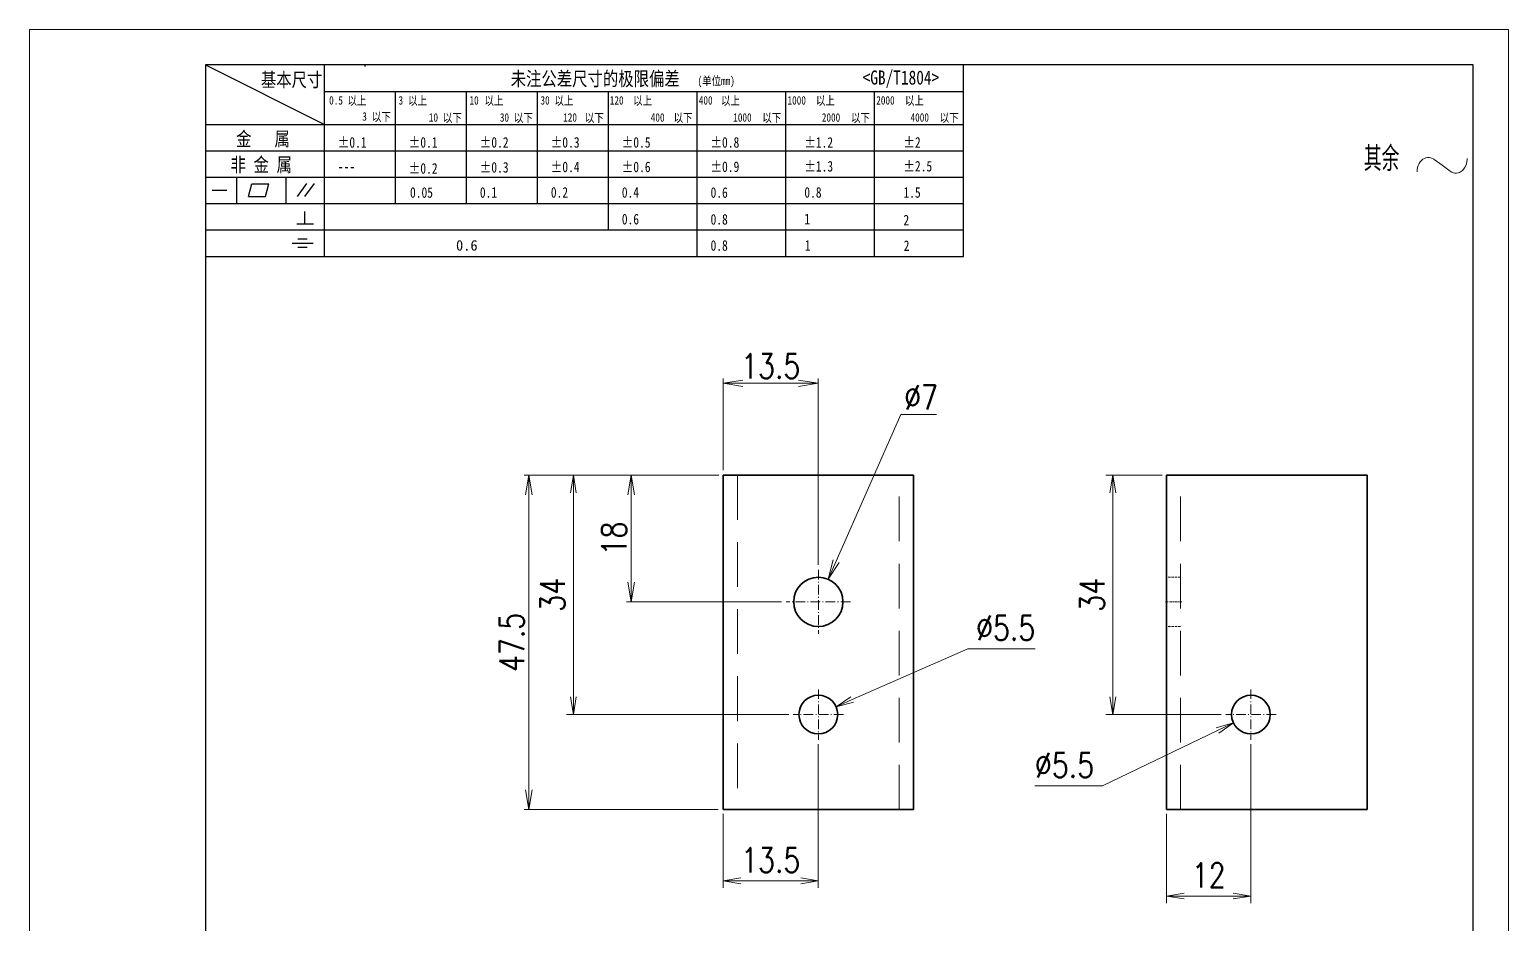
# Model space of a CAD drawing. Header units: millimetres. Extents: x 1333 to 78972, y -42879 to -5704.
# Drawn here: x 67450 to 67660, y -21629 to -21502.1 of the extents above; entities that cross this region are included whole.
import ezdxf

# ---------------------------------------------------------------- set-up
doc = ezdxf.new("R2010")
doc.units = ezdxf.units.MM
doc.header["$LTSCALE"] = 0.5
for name, pattern in [('AM_ISO02W050x2', [3.75, 3, -0.75]), ('AM_ISO08W050x2', [9, 6, -0.75, 1.5, -0.75]), ('DASHDOT', [18.5, 12, -3, 0.5, -3]), ('DASHED', [19.05, 12.7, -6.35]), ('DOT2', [0.125, 0, -0.125])]:
    doc.linetypes.add(name, pattern=pattern)
for name, color, linetype, lineweight in [('中心线', 2, 'AM_ISO08W050x2', 18), ('图框', 7, 'Continuous', 18), ('标注线', 3, 'Continuous', 18), ('粗实线', 7, 'Continuous', 35), ('虚线', 1, 'AM_ISO02W050x2', 18)]:
    doc.layers.add(name, color=color, linetype=linetype, lineweight=lineweight)
doc.layers.add('图框文字', color=7, linetype='Continuous')
doc.layers.add('打印-禁用', color=7, linetype='Continuous', lineweight=15, plot=False)
doc.styles.add('DIM', font='romans.shx', dxfattribs={"width": 0.8, "bigfont": 'bigfont.shx'})
doc.styles.add('国标', font='simfang.ttf', dxfattribs={"width": 0.8})
doc.styles.add('机械长仿宋', font='gbenor.shx', dxfattribs={"height": 1, "bigfont": 'gbcbig.shx'})
doc.dimstyles.new('XR 1-1$0', dxfattribs={"dimtxt": 3.5, "dimasz": 2.5, "dimexe": 1, "dimexo": 0.625, "dimgap": 1.2, "dimtad": 1, "dimzin": 9, "dimdsep": 46, "dimtxsty": 'DIM', "dimblk": 'OPEN', "dimcen": 0, "dimclrd": 8, "dimclre": 8, "dimclrt": 2, "dimazin": 2, "dimtfac": 0.5, "dimtmove": 0, "dimatfit": 3, "dimldrblk": 'OPEN', "dimfxl": 1, "dimtolj": 2, "dimlwd": 18, "dimlwe": 18, "dimarcsym": 0})
doc.dimstyles.new('XR 1-1$3', dxfattribs={"dimtxt": 3.5, "dimasz": 2.5, "dimexe": 1, "dimexo": 0.625, "dimgap": 1.2, "dimtad": 1, "dimtoh": 1, "dimdsep": 46, "dimtxsty": 'DIM', "dimblk": 'OPEN', "dimcen": 0, "dimclrd": 8, "dimclre": 8, "dimclrt": 2, "dimazin": 2, "dimtfac": 0.5, "dimtofl": 0, "dimtmove": 0, "dimatfit": 3, "dimldrblk": 'OPEN', "dimfxl": 1, "dimtolj": 2, "dimlwd": 18, "dimlwe": 18, "dimarcsym": 0})

# ---------------------------------------------------------------- blocks, each defined once
blk = doc.blocks.new('GZDEH零件A4图框V01版')
at = {"layer": '图框文字', "linetype": 'Continuous'}
for p, q in [((25, 292), (25, 13.5)), ((205, 292), (25, 292)), ((205, 13.5), (205, 292))]:
    blk.add_line(p, q, dxfattribs=at)
at = {"layer": '图框文字', "color": 9}
for p, q in [((25, 292), (41.88, 283.54)), ((41.88, 264.79), (41.88, 292)), ((47.66, 291.75), (47.66, 292)), ((132.6, 264.79), (132.6, 292)), ((41.88, 288.22), (132.6, 288.22)), ((51.96, 272.29), (51.96, 288.22)), ((62.04, 272.29), (62.04, 288.22)), ((72.12, 272.29), (72.12, 288.22)), ((82.2, 268.54), (82.2, 288.22)), ((94.8, 264.79), (94.8, 288.22)), ((107.4, 264.79), (107.4, 288.22)), ((120, 264.79), (120, 288.22)), ((25, 283.54), (132.6, 283.54)), ((25, 279.79), (132.6, 279.79)), ((25, 276.04), (132.6, 276.04)), ((29.43, 272.34), (29.43, 276.04)), ((36.42, 272.34), (36.42, 276.04)), ((38.03, 273.3), (39.36, 275.16)), ((39.11, 273.3), (40.45, 275.16)), ((25.94, 274.19), (28, 274.19)), ((31.1, 273.3), (31.58, 275.09)), ((31.1, 273.3), (33.51, 273.3)), ((31.58, 275.09), (33.99, 275.09)), ((33.51, 273.3), (33.99, 275.09)), ((25, 272.29), (132.6, 272.29)), ((39.09, 269.41), (39.09, 271.18)), ((37.93, 269.41), (40.32, 269.41)), ((25, 268.54), (132.6, 268.54)), ((38.08, 267.29), (39.43, 267.29)), ((25, 264.79), (132.6, 264.79)), ((37.3, 266.69), (40.28, 266.69)), ((38.08, 266.09), (39.44, 266.09))]:
    blk.add_line(p, q, dxfattribs=at)
at = {"layer": '打印-禁用', "linetype": 'Continuous'}
for p, q in [((0, 297), (0, 0)), ((210, 297), (0, 297)), ((210, 297), (210, 0))]:
    blk.add_line(p, q, dxfattribs=at)
at = {"layer": '图框文字', "color": 9, "style": '国标', "width": 0.8}
for s, height, p in [('基本尺寸', 2, (32.84, 288.88)), ('未注公差尺寸的极限偏差', 2, (68.32, 289.02)), ('<GB/T1804>', 2, (118.29, 289.19)), ('30', 1.2, (72.55, 286.35)), ('金   属', 2, (29.33, 280.48)), ('±0.1', 1.5, (43.78, 280.23)), ('±0.1', 1.5, (53.86, 280.23)), ('±0.2', 1.5, (63.94, 280.23)), ('±0.3', 1.5, (74.02, 280.23)), ('±0.5', 1.5, (84.1, 280.23)), ('±0.8', 1.5, (96.7, 280.23)), ('±1.2', 1.5, (110.02, 280.23)), ('±2', 1.5, (124.09, 280.23)), ('非 金 属', 2, (28.53, 276.82)), ('---', 1.5, (43.78, 276.81)), ('±0.2', 1.5, (53.86, 276.54)), ('±0.3', 1.5, (63.94, 276.69)), ('±0.4', 1.5, (74.02, 276.75)), ('±0.6', 1.5, (84.1, 276.75)), ('±0.9', 1.5, (96.7, 276.78)), ('±1.3', 1.5, (110.02, 276.84)), ('±2.5', 1.5, (124.09, 276.85)), ('0.1', 1.5, (63.94, 273.12)), ('0.2', 1.5, (74.02, 273.13)), ('0.4', 1.5, (84.1, 273.13)), ('0.6', 1.5, (96.7, 273.11)), ('0.8', 1.5, (110.02, 273.13)), ('1.5', 1.5, (124.09, 273.12)), ('0.6', 1.5, (84.1, 269.33)), ('0.8', 1.5, (96.7, 269.3)), ('1', 1.5, (110.02, 269.34)), ('2', 1.5, (124.09, 269.2)), ('0.8', 1.5, (96.7, 265.59)), ('1', 1.5, (110.1, 265.6)), ('2', 1.5, (124.13, 265.57))]:
    blk.add_text(s, height=height, dxfattribs=at).set_placement(p)
at = {"layer": '图框文字', "color": 9, "lineweight": 15, "style": '国标', "width": 0.8}
for s, p in [('0.5', (42.54, 286.35)), ('以上', (45.15, 286.3)), ('3', (52.39, 286.35)), ('以上', (53.76, 286.3)), ('10', (62.47, 286.35)), ('以上', (64.6, 286.3)), ('以上', (74.53, 286.3)), ('120', (82.39, 286.35)), ('以上', (85.72, 286.3)), ('400', (95.03, 286.35)), ('以上', (98.19, 286.3)), ('1000', (107.63, 286.35)), ('以上', (111.67, 286.3)), ('2000', (120.23, 286.35)), ('以上', (124.31, 286.3)), ('3', (47.24, 284.06)), ('以下', (48.61, 284.01)), ('10', (56.7, 283.92)), ('以下', (58.69, 283.87)), ('30', (66.78, 283.92)), ('以下', (68.77, 283.87)), ('120', (75.77, 283.92)), ('以下', (78.85, 283.87)), ('400', (88.21, 283.92)), ('以下', (91.45, 283.87)), ('1000', (99.92, 283.92)), ('以下', (104.05, 283.87)), ('2000', (112.5, 283.92)), ('以下', (116.65, 283.87)), ('4000', (125.1, 283.92)), ('以下', (129.25, 283.87))]:
    blk.add_text(s, height=1.2, dxfattribs=at).set_placement(p)
at = {"layer": '图框文字', "color": 9, "lineweight": 13, "style": '国标'}
blk.add_text('0.6', height=1.5, dxfattribs=at).set_placement((60.56, 265.61))
at = {"layer": '图框文字', "color": 9, "lineweight": 15, "insert": (94.85, 290.31), "char_height": 1.2, "width": 8.7957, "attachment_point": 1, "style": '国标'}
blk.add_mtext('(单位mm)', dxfattribs=at)
at = {"layer": '图框文字', "color": 9, "insert": (54.02, 273.09), "char_height": 1.5, "width": 5.1982, "attachment_point": 7, "style": '国标'}
blk.add_mtext('0.05', dxfattribs=at)
blk = doc.blocks.new('DEH A4')
at = {"layer": '图框'}
blk.add_blockref('GZDEH零件A4图框V01版', (0, 0), dxfattribs=at)
blk = doc.blocks.new('其余不去材料')
at = {"layer": '标注线', "color": 2, "lineweight": 13}
for points in [[(0, 0.17), (0.01, 0.48), (0.07, 0.79), (0.16, 1.09), (0.28, 1.36), (0.44, 1.6), (0.62, 1.8), (0.82, 1.97), (1.04, 2.09), (1.26, 2.17), (1.49, 2.21), (1.72, 2.21), (1.94, 2.17), (2.37, 1.97), (2.41, 1.95)], [(2.41, 1.95), (3.55, 1.11), (4.7, 0.27)], [(4.7, 0.27), (4.91, 0.14), (5.14, 0.05), (5.37, 0), (5.6, 0), (5.82, 0.04), (6.04, 0.11), (6.45, 0.38), (6.79, 0.8), (7.02, 1.34), (7.11, 1.95), (7.11, 2.09)]]:
    blk.add_lwpolyline(points, dxfattribs=at)
at = {"layer": '标注线', "color": 7, "linetype": 'DOT2', "style": '机械长仿宋'}
blk.add_text('其余', height=3.5, dxfattribs=at).set_placement((-7.56, 0.3))
blk = doc.blocks.new('_Open')
at = {"color": 0, "linetype": 'ByBlock', "lineweight": -2}
for p, q in [((-1, 0.167), (0, 0)), ((-1, -0.167), (0, 0)), ((0, 0), (-1, 0))]:
    blk.add_line(p, q, dxfattribs=at)
blk = doc.blocks.new('*D843')
at = {"layer": 'Defpoints', "color": 0}
for p in [(67520.89, -21565.37), (67548.48, -21565.37), (67548.48, -21612.87)]:
    blk.add_point(p, dxfattribs=at)
at = {"layer": '标注线', "color": 8, "lineweight": 18}
for p, q in [((67547.78, -21565.37), (67520.19, -21565.37)), ((67520.89, -21610.07), (67520.89, -21568.17)), ((67547.78, -21612.87), (67520.19, -21612.87))]:
    blk.add_line(p, q, dxfattribs=at)
at = {"layer": '标注线', "color": 8, "lineweight": 18, "xscale": 2.8, "yscale": 2.8, "zscale": 2.8}
for p, rotation in [((67520.89, -21565.37), 90), ((67520.89, -21612.87), 270)]:
    blk.add_blockref('_Open', p, dxfattribs=dict(at, rotation=rotation))
at = {"layer": '标注线', "color": 2, "insert": (67518.44, -21589.12), "char_height": 3.5, "attachment_point": 5, "rotation": 90, "style": 'DIM'}
blk.add_mtext('\\A2;47.5', dxfattribs=at)
blk = doc.blocks.new('*D844')
at = {"layer": 'Defpoints', "color": 0}
for p in [(67535.42, -21565.37), (67548.48, -21565.37), (67557.43, -21583.37)]:
    blk.add_point(p, dxfattribs=at)
at = {"layer": '标注线', "color": 8, "lineweight": 18}
for p, q in [((67547.78, -21565.37), (67534.72, -21565.37)), ((67535.42, -21580.57), (67535.42, -21568.17)), ((67556.73, -21583.37), (67534.72, -21583.37))]:
    blk.add_line(p, q, dxfattribs=at)
at = {"layer": '标注线', "color": 8, "lineweight": 18, "xscale": 2.8, "yscale": 2.8, "zscale": 2.8}
for p, rotation in [((67535.42, -21565.37), 90), ((67535.42, -21583.37), 270)]:
    blk.add_blockref('_Open', p, dxfattribs=dict(at, rotation=rotation))
at = {"layer": '标注线', "color": 2, "insert": (67532.97, -21574.37), "char_height": 3.5, "attachment_point": 5, "rotation": 90, "style": 'DIM'}
blk.add_mtext('\\A2;18', dxfattribs=at)
blk = doc.blocks.new('*D845')
at = {"layer": 'Defpoints', "color": 0}
for p in [(67548.48, -21552.33), (67548.48, -21565.37), (67561.98, -21578.82)]:
    blk.add_point(p, dxfattribs=at)
at = {"layer": '标注线', "color": 8, "lineweight": 18}
for p, q in [((67548.48, -21564.67), (67548.48, -21551.63)), ((67561.98, -21578.12), (67561.98, -21551.63)), ((67559.18, -21552.33), (67551.28, -21552.33))]:
    blk.add_line(p, q, dxfattribs=at)
at = {"layer": '标注线', "color": 8, "lineweight": 18, "xscale": 2.8, "yscale": 2.8, "zscale": 2.8, "rotation": 180}
blk.add_blockref('_Open', (67548.48, -21552.33), dxfattribs=at)
at = {"layer": '标注线', "color": 8, "lineweight": 18, "xscale": 2.8, "yscale": 2.8, "zscale": 2.8}
blk.add_blockref('_Open', (67561.98, -21552.33), dxfattribs=at)
at = {"layer": '标注线', "color": 2, "insert": (67555.23, -21549.88), "char_height": 3.5, "attachment_point": 5, "style": 'DIM'}
blk.add_mtext('\\A2;13.5', dxfattribs=at)
blk = doc.blocks.new('*D846')
at = {"layer": 'Defpoints', "color": 0}
for p in [(67563.39, -21580.16), (67560.57, -21586.57)]:
    blk.add_point(p, dxfattribs=at)
at = {"layer": '标注线', "color": 8, "lineweight": 18}
for p, q in [((67573.68, -21556.77), (67564.52, -21577.6)), ((67578.78, -21556.77), (67573.68, -21556.77))]:
    blk.add_line(p, q, dxfattribs=at)
at = {"layer": '标注线', "color": 8, "lineweight": 18, "xscale": 2.8, "yscale": 2.8, "zscale": 2.8, "rotation": 246.254596035566}
blk.add_blockref('_Open', (67563.39, -21580.16), dxfattribs=at)
at = {"layer": '标注线', "color": 2, "insert": (67576.58, -21554.32), "char_height": 3.5, "attachment_point": 5, "style": 'DIM'}
blk.add_mtext('\\A2;∅7', dxfattribs=at)
blk = doc.blocks.new('*D764')
at = {"layer": 'Defpoints', "color": 0}
for p in [(67527.2, -21565.37), (67548.48, -21565.37), (67558.41, -21599.37)]:
    blk.add_point(p, dxfattribs=at)
at = {"layer": '标注线', "color": 8, "lineweight": 18}
for p, q in [((67547.86, -21565.37), (67526.2, -21565.37)), ((67527.2, -21596.87), (67527.2, -21567.87)), ((67557.78, -21599.37), (67526.2, -21599.37))]:
    blk.add_line(p, q, dxfattribs=at)
at = {"layer": '标注线', "color": 8, "lineweight": 18, "xscale": 2.5, "yscale": 2.5, "zscale": 2.5}
for p, rotation in [((67527.2, -21565.37), 90), ((67527.2, -21599.37), 270)]:
    blk.add_blockref('_Open', p, dxfattribs=dict(at, rotation=rotation))
at = {"layer": '标注线', "color": 2, "insert": (67524.25, -21582.37), "char_height": 3.5, "attachment_point": 5, "rotation": 90, "style": 'DIM'}
blk.add_mtext('\\A2;34', dxfattribs=at)
blk = doc.blocks.new('*D765')
at = {"layer": 'Defpoints', "color": 0}
for p in [(67561.98, -21602.94), (67548.48, -21612.87), (67548.48, -21622.99)]:
    blk.add_point(p, dxfattribs=at)
at = {"layer": '标注线', "color": 8, "lineweight": 18}
for p, q in [((67561.98, -21603.57), (67561.98, -21623.99)), ((67548.48, -21613.49), (67548.48, -21623.99)), ((67559.48, -21622.99), (67550.98, -21622.99))]:
    blk.add_line(p, q, dxfattribs=at)
at = {"layer": '标注线', "color": 8, "lineweight": 18, "xscale": 2.5, "yscale": 2.5, "zscale": 2.5, "rotation": 180}
blk.add_blockref('_Open', (67548.48, -21622.99), dxfattribs=at)
at = {"layer": '标注线', "color": 8, "lineweight": 18, "xscale": 2.5, "yscale": 2.5, "zscale": 2.5}
blk.add_blockref('_Open', (67561.98, -21622.99), dxfattribs=at)
at = {"layer": '标注线', "color": 2, "insert": (67555.23, -21620.04), "char_height": 3.5, "attachment_point": 5, "style": 'DIM'}
blk.add_mtext('\\A2;13.5', dxfattribs=at)
blk = doc.blocks.new('*D766')
at = {"layer": 'Defpoints', "color": 0}
for p in [(67564.5, -21598.26), (67559.47, -21600.48)]:
    blk.add_point(p, dxfattribs=at)
at = {"layer": '标注线', "color": 8, "lineweight": 18}
for p, q in [((67583.19, -21590.02), (67566.79, -21597.25)), ((67592.79, -21590.02), (67583.19, -21590.02))]:
    blk.add_line(p, q, dxfattribs=at)
at = {"layer": '标注线', "color": 8, "lineweight": 18, "xscale": 2.5, "yscale": 2.5, "zscale": 2.5, "rotation": 203.7792311105404}
blk.add_blockref('_Open', (67564.5, -21598.26), dxfattribs=at)
at = {"layer": '标注线', "color": 2, "insert": (67588.59, -21587.07), "char_height": 3.5, "attachment_point": 5, "style": 'DIM'}
blk.add_mtext('\\A2;∅5.5', dxfattribs=at)
blk = doc.blocks.new('*D767')
at = {"layer": 'Defpoints', "color": 0}
for p in [(67623.41, -21602.94), (67611.41, -21612.87), (67623.41, -21625.14)]:
    blk.add_point(p, dxfattribs=at)
at = {"layer": '标注线', "color": 8, "lineweight": 18}
for p, q in [((67623.41, -21603.57), (67623.41, -21626.14)), ((67611.41, -21613.49), (67611.41, -21626.14)), ((67613.91, -21625.14), (67620.91, -21625.14))]:
    blk.add_line(p, q, dxfattribs=at)
at = {"layer": '标注线', "color": 8, "lineweight": 18, "xscale": 2.5, "yscale": 2.5, "zscale": 2.5, "rotation": 180}
blk.add_blockref('_Open', (67611.41, -21625.14), dxfattribs=at)
at = {"layer": '标注线', "color": 8, "lineweight": 18, "xscale": 2.5, "yscale": 2.5, "zscale": 2.5}
blk.add_blockref('_Open', (67623.41, -21625.14), dxfattribs=at)
at = {"layer": '标注线', "color": 2, "insert": (67617.41, -21622.19), "char_height": 3.5, "attachment_point": 5, "style": 'DIM'}
blk.add_mtext('\\A2;12', dxfattribs=at)
blk = doc.blocks.new('*D768')
at = {"layer": 'Defpoints', "color": 0}
for p in [(67603.8, -21565.37), (67611.41, -21565.37), (67619.84, -21599.37)]:
    blk.add_point(p, dxfattribs=at)
at = {"layer": '标注线', "color": 8, "lineweight": 18}
for p, q in [((67610.79, -21565.37), (67602.8, -21565.37)), ((67603.8, -21596.87), (67603.8, -21567.87)), ((67619.21, -21599.37), (67602.8, -21599.37))]:
    blk.add_line(p, q, dxfattribs=at)
at = {"layer": '标注线', "color": 8, "lineweight": 18, "xscale": 2.5, "yscale": 2.5, "zscale": 2.5}
for p, rotation in [((67603.8, -21565.37), 90), ((67603.8, -21599.37), 270)]:
    blk.add_blockref('_Open', p, dxfattribs=dict(at, rotation=rotation))
at = {"layer": '标注线', "color": 2, "insert": (67600.85, -21582.37), "char_height": 3.5, "attachment_point": 5, "rotation": 90, "style": 'DIM'}
blk.add_mtext('\\A2;34', dxfattribs=at)
blk = doc.blocks.new('*D769')
at = {"layer": 'Defpoints', "color": 0}
for p in [(67625.89, -21598.18), (67620.93, -21600.56)]:
    blk.add_point(p, dxfattribs=at)
at = {"layer": '标注线', "color": 8, "lineweight": 18}
for p, q in [((67602.34, -21609.5), (67618.68, -21601.64)), ((67592.74, -21609.5), (67602.34, -21609.5))]:
    blk.add_line(p, q, dxfattribs=at)
at = {"layer": '标注线', "color": 8, "lineweight": 18, "xscale": 2.5, "yscale": 2.5, "zscale": 2.5, "rotation": 25.68835928937348}
blk.add_blockref('_Open', (67620.93, -21600.56), dxfattribs=at)
at = {"layer": '标注线', "color": 2, "insert": (67596.94, -21606.55), "char_height": 3.5, "attachment_point": 5, "style": 'DIM'}
blk.add_mtext('\\A2;∅5.5', dxfattribs=at)

msp = doc.modelspace()

# ---------------------------------------------------------------- linework, layer by layer
at = {"layer": '中心线', "linetype": 'DASHDOT', "ltscale": 0.227499}
for p, q in [((67561.984, -21578.817), (67561.984, -21587.917)), ((67561.984, -21595.792), (67561.984, -21602.942)), ((67623.413, -21595.792), (67623.413, -21602.942))]:
    msp.add_line(p, q, dxfattribs=at)
at = {"layer": '中心线', "linetype": 'DASHDOT', "ltscale": 0.2275}
for p, q in [((67566.534, -21583.367), (67557.434, -21583.367)), ((67565.559, -21599.367), (67558.409, -21599.367)), ((67626.988, -21599.367), (67619.838, -21599.367))]:
    msp.add_line(p, q, dxfattribs=at)
at = {"layer": '中心线', "linetype": 'DASHDOT', "ltscale": 0.060015}
msp.add_line((67613.613, -21583.367), (67611.213, -21583.367), dxfattribs=at)
at = {"layer": '粗实线', "ltscale": 0.0875}
for p, q in [((67548.484, -21565.367), (67551.984, -21565.367)), ((67575.484, -21565.367), (67571.984, -21565.367)), ((67614.913, -21565.367), (67611.413, -21565.367)), ((67548.484, -21612.867), (67551.984, -21612.867)), ((67575.484, -21612.867), (67571.984, -21612.867)), ((67614.913, -21612.867), (67611.413, -21612.867))]:
    msp.add_line(p, q, dxfattribs=at)
at = {"layer": '粗实线'}
for p, q in [((67548.484, -21565.367), (67548.484, -21612.867)), ((67551.984, -21565.367), (67571.984, -21565.367)), ((67575.484, -21612.867), (67575.484, -21565.367)), ((67611.413, -21612.867), (67611.413, -21565.367)), ((67614.913, -21565.367), (67639.913, -21565.367)), ((67639.913, -21565.367), (67639.913, -21612.867)), ((67551.984, -21612.867), (67571.984, -21612.867)), ((67614.913, -21612.867), (67639.913, -21612.867))]:
    msp.add_line(p, q, dxfattribs=at)
for centre, radius in [((67561.984, -21583.367), 3.5), ((67561.984, -21599.367), 2.75), ((67623.413, -21599.367), 2.75)]:
    msp.add_circle(centre, radius, dxfattribs=at)
at = {"layer": '虚线', "linetype": 'DASHED'}
for p, q in [((67550.484, -21565.367), (67550.484, -21612.867)), ((67573.484, -21612.867), (67573.484, -21565.367)), ((67613.413, -21612.867), (67613.413, -21565.367))]:
    msp.add_line(p, q, dxfattribs=at)
at = {"layer": '虚线', "linetype": 'DASHED', "ltscale": 0.05}
for p, q in [((67613.413, -21579.867), (67611.413, -21579.867)), ((67613.413, -21586.867), (67611.413, -21586.867))]:
    msp.add_line(p, q, dxfattribs=at)

# ---------------------------------------------------------------- block references
at = {"layer": '图框'}
msp.add_blockref('DEH A4', (67449.978, -21799.092), dxfattribs=at)
at = {"layer": '标注线'}
msp.add_blockref('其余不去材料', (67647.01, -21522.48), dxfattribs=at)

# ---------------------------------------------------------------- dimensions: what is measured, and where the dimension line sits
dim = msp.add_linear_dim(base=(67548.484, -21552.328), p1=(67561.984, -21578.817), p2=(67548.484, -21565.367), dimstyle='XR 1-1$0', override={"dimasz": 2.8, "dimexe": 0.69965, "dimexo": 0.69965, "dimgap": 0.69965}, dxfattribs=at)
dim.commit()
dim.dimension.update_dxf_attribs({"geometry": '*D845', "text_midpoint": (67555.234, -21549.879)})
dim = msp.add_diameter_dim_2p(p1=(67560.574, -21586.571), p2=(67563.393, -21580.163), dimstyle='XR 1-1$3', override={"dimasz": 2.8, "dimexe": 0.69965, "dimexo": 0.69965, "dimgap": 0.69965}, dxfattribs=at)
dim.commit()
dim.dimension.update_dxf_attribs({"geometry": '*D846', "text_midpoint": (67576.582, -21556.773), "dimtype": 163})
for base, p1, picture, middle in [((67520.89, -21565.367), (67548.484, -21612.867), '*D843', (67518.44, -21589.117)), ((67535.423, -21565.367), (67557.434, -21583.367), '*D844', (67532.973, -21574.367))]:
    dim = msp.add_linear_dim(base=base, p1=p1, p2=(67548.484, -21565.367), angle=90, dimstyle='XR 1-1$0', override={"dimasz": 2.8, "dimexe": 0.69965, "dimexo": 0.69965, "dimgap": 0.69965}, dxfattribs=at)
    dim.commit()
    dim.dimension.update_dxf_attribs({"geometry": picture, "text_midpoint": middle})
for base, p1, p2, picture, middle in [((67527.198, -21565.367), (67558.409, -21599.367), (67548.484, -21565.367), '*D764', (67524.248, -21582.367)), ((67603.798, -21565.367), (67619.838, -21599.367), (67611.413, -21565.367), '*D768', (67600.848, -21582.367))]:
    dim = msp.add_linear_dim(base=base, p1=p1, p2=p2, angle=90, dimstyle='XR 1-1$0', dxfattribs=at)
    dim.commit()
    dim.dimension.update_dxf_attribs({"geometry": picture, "text_midpoint": middle})
for p1, p2, picture, middle in [((67559.467, -21600.476), (67564.5, -21598.258), '*D766', (67588.59, -21590.023)), ((67625.891, -21598.175), (67620.935, -21600.559), '*D769', (67596.94, -21609.504))]:
    dim = msp.add_diameter_dim_2p(p1=p1, p2=p2, dimstyle='XR 1-1$3', dxfattribs=at)
    dim.commit()
    dim.dimension.update_dxf_attribs({"geometry": picture, "text_midpoint": middle, "dimtype": 163})
for base, p1, p2, picture, middle in [((67548.484, -21622.987), (67561.984, -21602.942), (67548.484, -21612.867), '*D765', (67555.234, -21620.037)), ((67623.413, -21625.137), (67611.413, -21612.867), (67623.413, -21602.942), '*D767', (67617.413, -21622.187))]:
    dim = msp.add_linear_dim(base=base, p1=p1, p2=p2, dimstyle='XR 1-1$0', dxfattribs=at)
    dim.commit()
    dim.dimension.update_dxf_attribs({"geometry": picture, "text_midpoint": middle})

doc.saveas('drawing.dxf')
